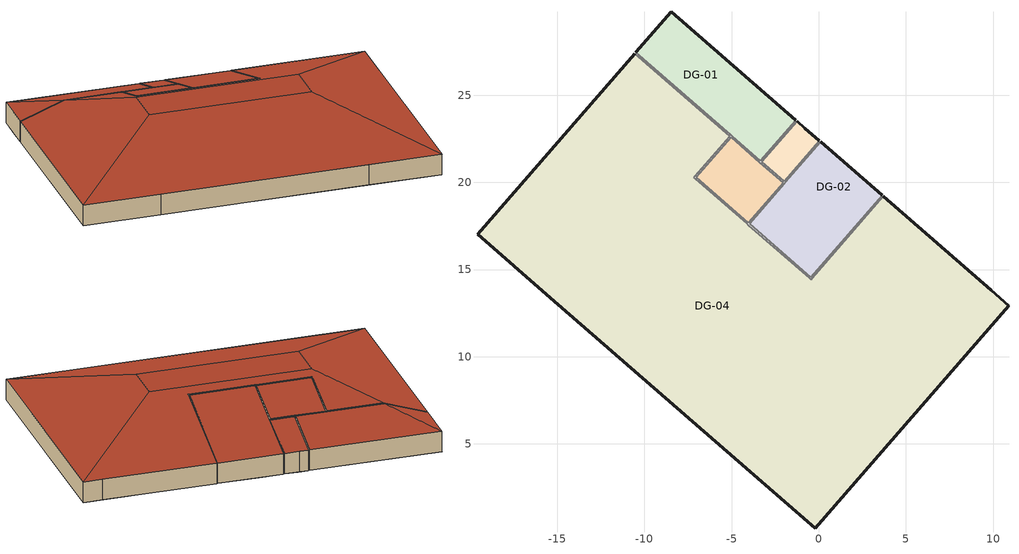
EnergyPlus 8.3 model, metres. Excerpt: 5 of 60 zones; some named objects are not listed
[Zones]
DG-04
 floor adiabatic (Wermsdorf_Innendecke_39cm_U_2_24_REV_): 10.91,12.93 -0.19,0.16 -17.57,15.28 -17.41,15.47 -12.57,11.26 -7.41,17.2 -12.25,21.4 -12.08,21.59 -10.26,20.01 -6.78,24.02 -8.6,25.6 -8.56,25.65 -5.11,22.64 -7.17,20.27 -0.44,14.42 3.71,19.2 3.74,19.17 -1.87,12.72 -0.55,11.57 0.57,12.86 2.51,11.18 6.99,16.34 7.17,16.18 2.69,11.02 6.24,7.93 10.57,12.91 9.46,13.88 9.61,14.06 z7.51; -19.57,17.01 -10.56,27.38 -8.56,25.65 -8.6,25.6 -10.42,27.18 -13.9,23.17 -12.08,21.59 -12.25,21.4 -14.07,22.99 -19.23,17.05 -17.41,15.47 -17.57,15.28 z7.51
 floor to OG-06 (Wermsdorf_Innendecke_39cm_U_2_24): -6.78,24.02 -10.26,20.01 -13.9,23.17 -10.42,27.18 z7.51
 floor to OG-05 (Wermsdorf_Innendecke_39cm_U_2_24): -14.07,22.99 -7.41,17.2 -12.57,11.26 -19.23,17.05 z7.51
 floor to OG-04 (Wermsdorf_Innendecke_39cm_U_2_24): -7.29,17.1 -0.65,11.32 -5.81,5.38 -12.46,11.16 z7.51
 floor to OG-03 (Wermsdorf_Innendecke_39cm_U_2_24): 0.59,12.52 6.09,7.75 -0.21,0.51 -5.7,5.29 z7.51
 floor to OG-13 (Wermsdorf_Innendecke_39cm_U_2_24): -2.05,12.88 -10.08,19.85 -6.6,23.86 -5.2,22.65 -7.24,20.3 -0.61,14.54 z7.51
 floor to OG-01 (Wermsdorf_Innendecke_39cm_U_2_24): 3.74,19.17 6.99,16.34 2.51,11.18 0.57,12.86 -0.55,11.57 -1.87,12.72 z7.51
 floor to OG-02 (Wermsdorf_Innendecke_39cm_U_2_24_REV_): 6.24,7.93 2.69,11.02 7.17,16.18 9.61,14.06 9.46,13.88 10.57,12.91 z7.51
 wall outside (Wermsdorf_Aussenwand_U_0_158): -10.56,27.38 -19.57,17.01 -15.4,13.38 -4.16,3.61 -0.19,0.16 10.91,12.93 9.89,13.82 3.71,19.2 z7.51:9.05
 wall adiabatic (Wermsdorf_Innenwand_15cm_U_1_94): -0.44,14.42 -0.52,14.49 / -4.04,17.55 -4.08,17.58 -4.11,17.61 / -7.09,20.21 -7.17,20.27 z7.51:11.35; -0.52,14.49 -4.04,17.55 / -4.11,17.61 -7.09,20.21 z11.32:11.35; -0.44,14.42,7.51 -0.44,14.42,11.35 -0.38,14.5,11.32 -0.38,14.5,7.51; -7.17,20.27,11.35 -7.17,20.27,7.51 -7.1,20.35,7.51 -7.1,20.35,11.32; -8.23,25.36,10.17 -8.16,25.3,10.21 -5.11,22.64,10.21 -5.11,22.64,10.17
 wall to DG-02 (Wermsdorf_Innenwand_15cm_U_1_94): -0.52,14.49 -4.04,17.55 z7.51:11.32; -0.38,14.5,7.51 -0.38,14.5,11.32 3.71,19.2,9.05 3.71,19.2,7.51
 wall to DG-06 (Wermsdorf_Innenwand_15cm_U_1_94): -4.11,17.61 -7.09,20.21 z7.51:11.32; -7.1,20.35,11.32 -7.1,20.35,7.51 -5.11,22.64,7.51 -5.11,22.64,10.21
 wall to DG-01 (Wermsdorf_Innenwand_15cm_U_1_94): -5.11,22.64,7.51 -10.56,27.38,7.51 -10.56,27.38,9.05 -8.23,25.36,10.17 -5.11,22.64,10.17
 roof outside (Wermsdorf_Walmdach_U_0_157): -7.78,19.87 -9.65,17.71 -0.88,10.08 0.99,12.24 z11.61; -19.57,17.01,9.05 -9.65,17.71,11.61 -7.78,19.87,11.61 -8.16,25.3,10.21 -10.56,27.38,9.05; -0.19,0.16,9.05 -0.88,10.08,11.61 -9.65,17.71,11.61 -19.57,17.01,9.05; 10.91,12.93,9.05 0.99,12.24,11.61 -0.88,10.08,11.61 -0.19,0.16,9.05; 0.99,12.24,11.61 10.91,12.93,9.05 3.71,19.2,9.05 -0.44,14.42,11.35 -7.17,20.27,11.35 -5.11,22.64,10.21 -8.16,25.3,10.21 -7.78,19.87,11.61
DG-06
 floor adiabatic (Wermsdorf_Innendecke_39cm_U_2_24_REV_): -4.05,17.69 -7.03,20.28 -6.95,20.38 -5.31,18.95 -4.14,20.3 -5.78,21.72 -5.68,21.83 -4.04,20.41 -3.39,21.16 -3.28,21.06 -5.2,18.85 -3.97,17.78 z7.51
 floor to OG-11 (Wermsdorf_Innendecke_39cm_U_2_24): -3.28,21.06 -2.05,19.99 -3.97,17.78 -5.2,18.85 z7.51
 floor to OG-08 (Wermsdorf_Innendecke_39cm_U_2_24): -5.68,21.83 -5.03,22.58 -3.39,21.16 -4.04,20.41 z7.51
 floor to OG-09 (Wermsdorf_Innendecke_39cm_U_2_24_REV_): -5.78,21.72 -4.14,20.3 -5.31,18.95 -6.95,20.38 z7.51
 wall to DG-02 (Wermsdorf_Innenwand_15cm_U_1_94): -4.05,17.69,11.32 -4.05,17.69,7.51 -2.05,19.99,7.51 -2.05,19.99,10.21
 wall adiabatic (Wermsdorf_Innenwand_15cm_U_1_94): -3.37,21.14,7.51 -3.37,21.14,10.21 -2.05,19.99,10.21 -2.05,19.99,10.17 -3.33,21.1,10.17 -3.33,21.1,7.51; -3.37,21.14,10.21 -3.37,21.14,7.51 -3.41,21.17,7.51 -3.41,21.17,10.17 -5.03,22.58,10.17 -5.03,22.58,10.21
 wall to DG-03 (Wermsdorf_Innenwand_15cm_U_1_94): -2.05,19.99 -3.33,21.1 z7.51:10.17
 wall to DG-01 (Wermsdorf_Innenwand_15cm_U_1_94): -3.41,21.17 -5.03,22.58 z7.51:10.17
 roof outside (Wermsdorf_Walmdach_U_0_157): -5.03,22.58,10.21 -7.03,20.28,11.32 -4.05,17.69,11.32 -2.05,19.99,10.21
DG-02
 floor adiabatic (Wermsdorf_Innendecke_39cm_U_2_24_REV_): -1.78,20.15 1.67,17.16 3.52,19.29 1.55,21 1.59,21.04 3.63,19.26 0.64,15.82 0.56,15.88 1.57,17.04 -0.55,18.88 -1.55,17.72 -1.74,17.89 -0.73,19.05 -1.87,20.04 z7.51; -0.45,14.56 -3.97,17.62 -3.89,17.72 -2.75,16.73 -1.74,17.89 -1.55,17.72 -2.56,16.56 -0.45,14.72 0.56,15.88 0.64,15.82 z7.51
 floor to OG-12 (Wermsdorf_Innendecke_39cm_U_2_24): -0.55,18.88 1.57,17.04 -0.45,14.72 -2.56,16.56 z7.51
 floor to OG-11 (Wermsdorf_Innendecke_39cm_U_2_24): -1.87,20.04 -0.73,19.05 -2.75,16.73 -3.89,17.72 z7.51
 floor to OG-10 (Wermsdorf_Innendecke_39cm_U_2_24_REV_): 1.67,17.16 -1.78,20.15 0.11,22.32 1.59,21.04 1.55,21 3.52,19.29 z7.51
 wall outside (Wermsdorf_Aussenwand_U_0_158): 3.63,19.26 0.11,22.32 z7.51:9.05
 wall adiabatic (Wermsdorf_Innenwand_15cm_U_1_94): -1.97,19.92,7.51 -1.97,19.92,10.21 -1.94,19.96,10.19 -1.94,19.96,7.51; -1.94,19.96,7.51 -1.94,19.96,10.19 -1.91,20,10.17 -1.91,20,7.51
 wall to DG-03 (Wermsdorf_Innenwand_15cm_U_1_94): -1.91,20,7.51 -1.91,20,10.17 0.11,22.32,9.05 0.11,22.32,7.51
 roof outside (Wermsdorf_Walmdach_U_0_157): 3.63,19.26,9.05 0.11,22.32,9.05 -3.97,17.62,11.32 -0.45,14.56,11.32
DG-03
 floor adiabatic (Wermsdorf_Innendecke_39cm_U_2_24_REV_): -3.08,21.29 -1.85,20.22 -1.95,20.1 -3.18,21.17 -3.21,21.13 -3.27,21.18 -1.25,23.5 -0.7,23.03 -0.86,22.85 -1.35,23.28 z7.51
 floor to OG-11 (Wermsdorf_Innendecke_39cm_U_2_24_REV_): -3.18,21.17 -1.95,20.1 -1.98,20.06 -3.21,21.13 z7.51
 floor to OG-10 (Wermsdorf_Innendecke_39cm_U_2_24_REV_): -1.85,20.22 -3.08,21.29 -1.35,23.28 -0.86,22.85 -0.7,23.03 0.04,22.39 z7.51
 wall outside (Wermsdorf_Aussenwand_U_0_158): 0.04,22.39 -0.79,23.11 -1.25,23.5 z7.51:9.05
 wall to DG-01 (Wermsdorf_Innenwand_15cm_U_1_94): -3.27,21.18,7.51 -3.27,21.18,10.17 -1.25,23.5,9.05 -1.25,23.5,7.51
 roof outside (Wermsdorf_Walmdach_U_0_157): -3.27,21.18,10.17 -1.98,20.06,10.17 0.04,22.39,9.05 -1.25,23.5,9.05
DG-01
 floor adiabatic (Wermsdorf_Innendecke_39cm_U_2_24_REV_): -4.98,22.67 -10.49,27.46 -9.54,28.56 -9.35,28.4 -10.26,27.36 -5.11,22.89 -4.21,23.93 -4.03,23.77 z7.51; -8.47,29.78 -1.32,23.57 -1.48,23.39 -3.12,24.81 -4.03,23.77 -4.21,23.93 -3.3,24.97 -8.45,29.45 -9.35,28.4 -9.54,28.56 z7.51
 floor to OG-07 (Wermsdorf_Innendecke_39cm_U_2_24): -3.3,24.97 -5.11,22.89 -10.26,27.36 -8.45,29.45 z7.51
 floor to OG-08 (Wermsdorf_Innendecke_39cm_U_2_24_REV_): -3.12,24.81 -1.48,23.39 -3.34,21.24 -4.98,22.67 z7.51
 wall outside (Wermsdorf_Aussenwand_U_0_158): -1.32,23.57 -8.47,29.78 -10.49,27.46 z7.51:9.05
 wall adiabatic (Wermsdorf_Innenwand_15cm_U_1_94): -5.04,22.72 -5,22.69 -4.97,22.65 z7.51:10.17
 roof outside (Wermsdorf_Walmdach_U_0_157): -8.17,25.44,10.17 -8.47,29.78,9.05 -10.49,27.46,9.05; -8.47,29.78,9.05 -8.17,25.44,10.17 -3.34,21.24,10.17 -1.32,23.57,9.05
[Building]
BIM HVACTool Building: 0, Country, 0.4, 0.05, FullExterior, 25, 6
[Site:Location]
Berlin: 51.072, 14.946, 1, 0
[SizingPeriod:DesignDay]
Summer Design Day: 7, 15, SummerDesignDay, 30, 10, DefaultMultipliers, , WetBulb, 18.4042, , 0.0133407, 64271.8, 0, 100582, 0, 0, No, No, Yes, ASHRAEClearSky
Winter Design Day: 1, 15, WinterDesignDay, -14, 0, DefaultMultipliers, , WetBulb, -22.0991, , 0.000649804, -12467.9, 0, 100582, 0, 0, No, No, No, ASHRAEClearSky
[Site:GroundTemperature:BuildingSurface]
10, 10, 10, 10, 10, 10, 10, 10, 10, 10, 10, 10
[Site:GroundTemperature:Deep]
10, 10, 10, 10, 10, 10, 10, 10, 10, 10, 10, 10
[Material]
Zementestrich_DIN_EN_ISO_137912012-08_80mm_1: Rough, 0.08, 1.4, 2000, 850, 0.001, 0.001, 0.001
Kalkzementputz_II_20mm_1: MediumRough, 0.02, 0.8, 1900, 900, 0.9, 0.6, 0.6
Ytong_Mineralschaum_Multipor_2004_280mm_1: Rough, 0.28, 0.0483, 115.2, 1292.35, 0.001, 0.001, 0.001
Kalksandstein_240mm_1: Rough, 0.24, 0.7787, 1754.62, 850, 0.001, 0.001, 0.001
Kalkzementputz_II_2_25mm: MediumRough, 0.025, 0.8, 1900, 900, 0.9, 0.6, 0.6
Kalkstein__extra_weich_165mm_1: Rough, 0.165, 0.85, 1600, 1000, 0.001, 0.001, 0.001
Dachziegel_Ton_10mm_1: MediumRough, 0.01, 1, 2000, 800, 0.9, 0.6, 0.6
Beton_armiert_(mit_2__Stahl)_1_300mm: MediumRough, 0.3, 2.5, 2400, 1000, 0.9, 0.6, 0.6
Dachziegel_Ton_197_20mm: MediumRough, 0.02, 1, 2000, 800, 0.9, 0.6, 0.6
Fichtenholz_SW_Radial_50mm_1: Rough, 0.05, 0.129833, 519.919, 1188.67, 0.001, 0.001, 0.001
Mineralwolle_WLG035_200mm_1: Rough, 0.2, 0.035, 20, 830, 0.001, 0.001, 0.001
Gipskartonplatte_II_25mm_1: MediumRough, 0.025, 0.25, 900, 1000, 0.9, 0.6, 0.6
[Construction]
Wermsdorf_Aussenwand_U_0_158: Kalkzementputz_II_20mm_1, Ytong_Mineralschaum_Multipor_2004_280mm_1, Kalksandstein_240mm_1, Kalkzementputz_II_20mm_1
Wermsdorf_Innenwand_15cm_U_1_94: Kalkzementputz_II_2_25mm, Kalkstein__extra_weich_165mm_1, Kalkzementputz_II_2_25mm
Wermsdorf_Innendecke_39cm_U_2_24: Dachziegel_Ton_10mm_1, Zementestrich_DIN_EN_ISO_137912012-08_80mm_1, Beton_armiert_(mit_2__Stahl)_1_300mm
Wermsdorf_Innendecke_39cm_U_2_24_REV_: Beton_armiert_(mit_2__Stahl)_1_300mm, Zementestrich_DIN_EN_ISO_137912012-08_80mm_1, Dachziegel_Ton_10mm_1
Wermsdorf_Walmdach_U_0_157: Dachziegel_Ton_197_20mm, Fichtenholz_SW_Radial_50mm_1, Fichtenholz_SW_Radial_50mm_1, Mineralwolle_WLG035_200mm_1, Gipskartonplatte_II_25mm_1
[ZoneControl:Thermostat]
DG-04Thermo: DG-04, controlDualSetpointSchedule, ThermostatSetpoint:DualSetpoint, EG-10ThermoSetpoint
DG-06Thermo: DG-06, controlDualSetpointSchedule, ThermostatSetpoint:DualSetpoint, EG-10ThermoSetpoint
DG-02Thermo: DG-02, controlDualSetpointSchedule, ThermostatSetpoint:DualSetpoint, EG-10ThermoSetpoint
DG-03Thermo: DG-03, controlDualSetpointSchedule, ThermostatSetpoint:DualSetpoint, EG-10ThermoSetpoint
DG-01Thermo: DG-01, controlDualSetpointSchedule, ThermostatSetpoint:DualSetpoint, EG-10ThermoSetpoint
[ThermostatSetpoint:DualSetpoint]
EG-10ThermoSetpoint: Heizsollwerttemperatur01, Kuehlsollwerttemperatur01
[Zone equipment]
DG-04: DG-04Ideal
DG-06: DG-06Ideal
DG-02: DG-02Ideal
DG-03: DG-03Ideal
DG-01: DG-01Ideal
[Daylighting:Controls]
DG-04: 1, -4.2287, 14.8917, 8.28932, 0, 0, 0, 0.8, 0, 100, 0, 1, 0, 22, 0, 0, 4, 1
DG-06: 1, -4.54084, 20.1418, 8.28932, 0, 0, 0, 0.8, 0, 100, 0, 1, 0, 22, 0, 0, 4, 1
DG-02: 1, -0.215696, 18.3993, 8.28932, 0, 0, 0, 0.8, 0, 100, 0, 1, 0, 22, 0, 0, 4, 1
DG-03: 1, -1.61705, 21.7905, 8.28932, 0, 0, 0, 0.8, 0, 100, 0, 1, 0, 22, 0, 0, 4, 1
DG-01: 1, -5.59626, 25.2496, 8.28932, 0, 0, 0, 0.8, 0, 100, 0, 1, 0, 22, 0, 0, 4, 1
[Zone]
DG-04: 0, 0, 0, 0, 1, 1, 4.1, 985.39, 523.49
DG-06: 0, 0, 0, 0, 1, 1, 3.81, 39.12, 12.03
DG-02: 0, 0, 0, 0, 1, 1, 3.81, 77.65, 29.04
DG-03: 0, 0, 0, 0, 1, 1, 2.66, 11, 5.24
DG-01: 0, 0, 0, 0, 1, 1, 2.66, 59.56, 29.18
[Schedule:Compact]
controlDualSetpointSchedule: Any Number, Through: 12/31, For: ALLDAYS, Until: 24:00, 4
Heizsollwerttemperatur01: Any Number, Through: 12/31, For: WEEKDAYS SUMMERDESIGNDAY, Until: 5:00, 17, Until: 18:00, 21, Until: 24:00, 17, For: ALLOTHERDAYS, Until: 24:00, 17
Kuehlsollwerttemperatur01: Any Number, Through: 12/31, For: WEEKDAYS SUMMERDESIGNDAY, Until: 5:00, 28, Until: 18:00, 24, Until: 24:00, 28, For: ALLOTHERDAYS, Until: 24:00, 100
